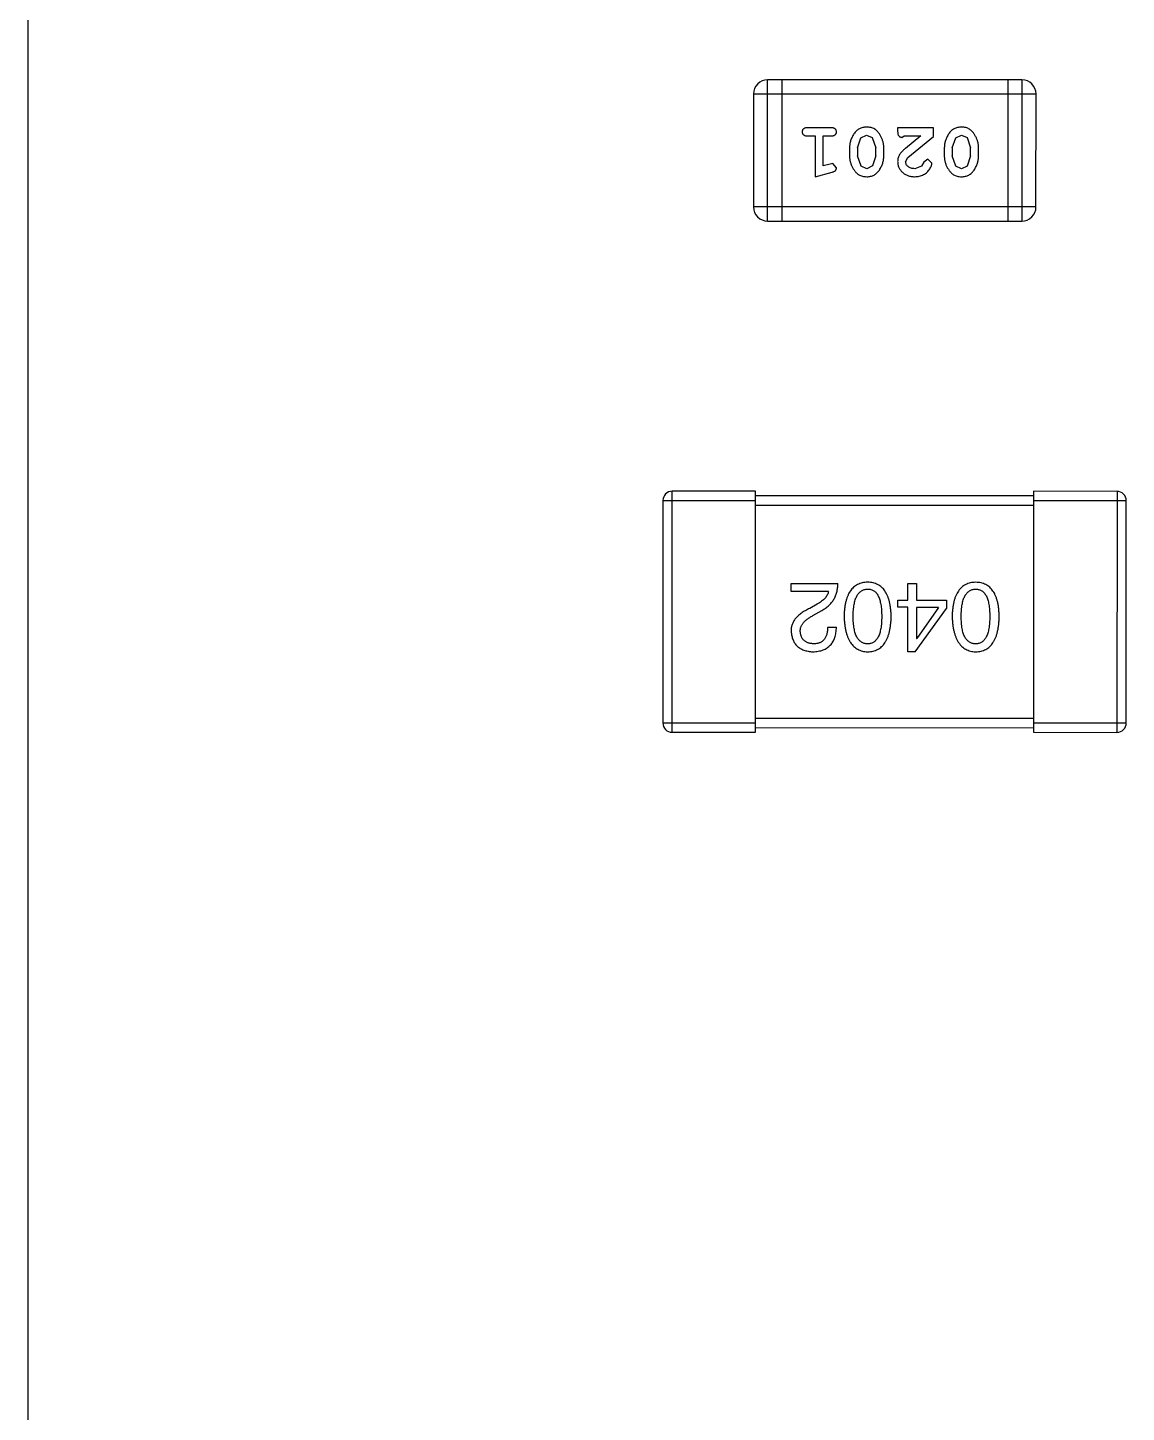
# Model space of a CAD drawing. Header units: inches. Extents: x -29 to 164, y -51 to 83.
# Drawn here: x 113.505 to 115.876, y -3.839 to -0.852 of the extents above; entities that cross this region are included whole.
import ezdxf

# ---------------------------------------------------------------- set-up
doc = ezdxf.new("R2010")
doc.units = ezdxf.units.IN
doc.header["$LTSCALE"] = 1.21
doc.header["$MEASUREMENT"] = 0
doc.layers.get('0').update_dxf_attribs({"linetype": 'CONTINUOUS'})

msp = doc.modelspace()

# ---------------------------------------------------------------- linework, layer by layer
at = {"color": 7, "linetype": 'Continuous'}
for p, q in [((113.5046, 40.2831), (113.5046, -5.7169)), ((115.1015, -1.2687), (115.1016, -0.9639)), ((115.6502, -0.9641), (115.1016, -0.9639)), ((115.132, -0.9639), (115.132, -1.2687)), ((115.6197, -0.9641), (115.6197, -1.2689)), ((115.6502, -0.9641), (115.6501, -1.2689)), ((115.0711, -0.9944), (115.071, -1.2383)), ((115.0711, -0.9944), (115.6807, -0.9945)), ((115.6806, -1.2384), (115.6807, -0.9945)), ((115.239, -1.0676), (115.1871, -1.0676)), ((115.3821, -1.0676), (115.3821, -1.0755)), ((115.4592, -1.0677), (115.3821, -1.0676)), ((115.4592, -1.0865), (115.4592, -1.0677)), ((115.1871, -1.0849), (115.2044, -1.0849)), ((115.2044, -1.0849), (115.2044, -1.173)), ((115.2217, -1.1499), (115.2217, -1.0849)), ((115.2217, -1.0849), (115.239, -1.0849)), ((115.2956, -1.1109), (115.3029, -1.0892)), ((115.3029, -1.0892), (115.3152, -1.0834)), ((115.3152, -1.0834), (115.3273, -1.0886)), ((115.3273, -1.0886), (115.3349, -1.1109)), ((115.3908, -1.0881), (115.3963, -1.0849)), ((115.3963, -1.0849), (115.4325, -1.0849)), ((115.4325, -1.0849), (115.3989, -1.112)), ((115.4042, -1.1315), (115.4592, -1.0865)), ((115.5001, -1.111), (115.5074, -1.0892)), ((115.5074, -1.0892), (115.5197, -1.0834)), ((115.5197, -1.0834), (115.5318, -1.0887)), ((115.5318, -1.0887), (115.5395, -1.111)), ((115.2783, -1.1107), (115.2783, -1.1284)), ((115.2956, -1.1109), (115.2956, -1.1281)), ((115.3032, -1.1504), (115.2956, -1.1281)), ((115.3349, -1.1281), (115.3277, -1.1499)), ((115.3349, -1.1281), (115.3349, -1.1109)), ((115.3522, -1.1284), (115.3522, -1.1107)), ((115.3994, -1.1412), (115.4042, -1.1315)), ((115.4828, -1.1107), (115.4828, -1.1284)), ((115.5001, -1.111), (115.5001, -1.1282)), ((115.5077, -1.1505), (115.5001, -1.1282)), ((115.5395, -1.1282), (115.5322, -1.15)), ((115.5395, -1.1282), (115.5395, -1.111)), ((115.5568, -1.1285), (115.5568, -1.1107)), ((115.2044, -1.173), (115.2409, -1.1631)), ((115.2367, -1.1457), (115.2217, -1.1499)), ((115.2421, -1.1447), (115.2367, -1.1457)), ((115.25, -1.154), (115.2421, -1.1447)), ((115.3153, -1.1557), (115.3032, -1.1504)), ((115.3277, -1.1499), (115.3153, -1.1557)), ((115.4338, -1.1504), (115.4189, -1.1557)), ((115.4388, -1.1419), (115.4338, -1.1504)), ((115.4472, -1.1353), (115.4388, -1.1419)), ((115.4561, -1.1437), (115.4472, -1.1353)), ((115.5198, -1.1558), (115.5077, -1.1505)), ((115.5322, -1.15), (115.5198, -1.1558)), ((115.6806, -1.2384), (115.071, -1.2383)), ((115.1015, -1.2687), (115.6501, -1.2689)), ((114.8955, -2.3717), (114.8956, -1.8517)), ((115.0756, -1.8517), (114.8956, -1.8517)), ((115.0755, -2.3717), (115.0756, -1.8517)), ((115.6756, -1.8518), (115.6755, -2.3718)), ((115.8556, -1.8519), (115.6756, -1.8518)), ((115.8556, -1.8519), (115.8555, -2.3719)), ((114.8756, -1.8717), (114.8755, -2.3517)), ((114.8756, -1.8717), (115.0756, -1.8717)), ((115.6756, -1.8618), (115.0756, -1.8617)), ((115.0756, -1.8817), (115.6756, -1.8818)), ((115.6756, -1.8718), (115.8756, -1.8719)), ((115.8755, -2.3519), (115.8756, -1.8719)), ((115.1524, -2.0677), (115.1524, -2.0505)), ((115.1524, -2.0505), (115.2533, -2.0505)), ((115.4044, -2.0866), (115.4044, -2.0505)), ((115.4044, -2.0505), (115.4225, -2.0505)), ((115.4225, -2.0505), (115.4225, -2.0866)), ((115.2328, -2.0677), (115.1524, -2.0677)), ((115.3823, -2.1021), (115.3823, -2.0866)), ((115.3823, -2.0866), (115.4044, -2.0866)), ((115.4225, -2.0866), (115.4872, -2.0866)), ((115.4872, -2.0866), (115.4872, -2.1046)), ((115.2082, -2.0955), (115.1926, -2.1046)), ((115.1991, -2.1201), (115.2188, -2.1087)), ((115.4044, -2.1021), (115.3823, -2.1021)), ((115.4044, -2.1981), (115.4044, -2.1021)), ((115.42, -2.1981), (115.4872, -2.1046)), ((115.4225, -2.1022), (115.4225, -2.1694)), ((115.47, -2.1022), (115.4225, -2.1022)), ((115.47, -2.1022), (115.4233, -2.1694)), ((115.2311, -2.1447), (115.25, -2.1447)), ((115.4225, -2.1694), (115.4233, -2.1694)), ((115.42, -2.1981), (115.4044, -2.1981)), ((115.0755, -2.3517), (114.8755, -2.3517)), ((115.6755, -2.3418), (115.0755, -2.3417)), ((115.8755, -2.3519), (115.6755, -2.3518)), ((114.8955, -2.3717), (115.0755, -2.3717)), ((115.0755, -2.3617), (115.6755, -2.3618)), ((115.6755, -2.3718), (115.8555, -2.3719))]:
    msp.add_line(p, q, dxfattribs=at)
for centre, radius, start, end in [((115.1016, -0.9944), 0.0305, 89.988, 179.988), ((115.6502, -0.9945), 0.0305, 359.988, 89.988), ((115.1015, -1.2383), 0.0305, 179.988, 269.988), ((115.6501, -1.2384), 0.0305, 269.988, 359.988), ((114.8956, -1.8717), 0.02, 89.988, 179.988), ((115.8556, -1.8719), 0.02, 359.988, 89.988), ((114.8955, -2.3517), 0.02, 179.988, 269.988), ((115.8555, -2.3519), 0.02, 269.988, 359.988)]:
    msp.add_arc(centre, radius, start, end, dxfattribs=at)
for points, knots in [([(115.1871, -1.0676), (115.1862, -1.0676), (115.1845, -1.0677), (115.1822, -1.0681), (115.1802, -1.0688), (115.1787, -1.0699), (115.1775, -1.0712), (115.1767, -1.0728), (115.1762, -1.0744), (115.1761, -1.0756), (115.1761, -1.0762)], [0, 0, 0, 0, 0.169012, 0.317488, 0.445429, 0.560977, 0.67065, 0.776666, 0.88492, 1, 1, 1, 1]), ([(115.25, -1.0763), (115.25, -1.0756), (115.2499, -1.0745), (115.2494, -1.0728), (115.2486, -1.0713), (115.2474, -1.0699), (115.2459, -1.0689), (115.2439, -1.0681), (115.2416, -1.0677), (115.2399, -1.0676), (115.239, -1.0676)], [0, 0, 0, 0, 0.115051, 0.223278, 0.329269, 0.437893, 0.554681, 0.682591, 0.83103, 1, 1, 1, 1]), ([(115.3152, -1.066), (115.3138, -1.0661), (115.311, -1.0662), (115.3069, -1.0669), (115.303, -1.068), (115.2994, -1.0696), (115.2961, -1.0716), (115.2931, -1.0741), (115.2903, -1.0771), (115.2878, -1.0805), (115.2856, -1.0841), (115.2837, -1.0877), (115.282, -1.0914), (115.2807, -1.0952), (115.2796, -1.099), (115.2788, -1.1029), (115.2784, -1.1067), (115.2783, -1.1093), (115.2783, -1.1107)], [0, 0, 0, 0, 0.067217, 0.131051, 0.19272, 0.252824, 0.312745, 0.373449, 0.436041, 0.501494, 0.567761, 0.632087, 0.695096, 0.757109, 0.817993, 0.878657, 0.939311, 1, 1, 1, 1]), ([(115.3522, -1.1107), (115.3522, -1.1096), (115.3522, -1.1075), (115.3519, -1.1043), (115.3514, -1.1012), (115.3507, -1.0981), (115.3498, -1.095), (115.3487, -1.092), (115.3474, -1.0891), (115.346, -1.0862), (115.3444, -1.0835), (115.3428, -1.0809), (115.3411, -1.0786), (115.3395, -1.0765), (115.3378, -1.0746), (115.3361, -1.073), (115.3343, -1.0715), (115.332, -1.0699), (115.3288, -1.0683), (115.3246, -1.067), (115.32, -1.0662), (115.3169, -1.0661), (115.3152, -1.066)], [0, 0, 0, 0, 0.049886, 0.09882, 0.148132, 0.19689, 0.246038, 0.295176, 0.345305, 0.395692, 0.445312, 0.491875, 0.535813, 0.577009, 0.616081, 0.652689, 0.687585, 0.720206, 0.785062, 0.85223, 0.923759, 1, 1, 1, 1]), ([(115.5197, -1.0661), (115.5183, -1.0661), (115.5155, -1.0662), (115.5114, -1.0669), (115.5075, -1.068), (115.504, -1.0696), (115.5006, -1.0716), (115.4976, -1.0742), (115.4948, -1.0771), (115.4923, -1.0805), (115.4901, -1.0841), (115.4882, -1.0878), (115.4865, -1.0915), (115.4852, -1.0952), (115.4841, -1.0991), (115.4834, -1.1029), (115.4829, -1.1068), (115.4829, -1.1094), (115.4828, -1.1107)], [0, 0, 0, 0, 0.067217, 0.131051, 0.19272, 0.252824, 0.312745, 0.373449, 0.436041, 0.501494, 0.567761, 0.632087, 0.695096, 0.757109, 0.817993, 0.878657, 0.939311, 1, 1, 1, 1]), ([(115.5568, -1.1107), (115.5567, -1.1096), (115.5567, -1.1075), (115.5564, -1.1043), (115.5559, -1.1012), (115.5552, -1.0981), (115.5543, -1.0951), (115.5532, -1.0921), (115.552, -1.0891), (115.5505, -1.0862), (115.5489, -1.0835), (115.5473, -1.081), (115.5456, -1.0786), (115.544, -1.0765), (115.5423, -1.0747), (115.5406, -1.073), (115.5389, -1.0716), (115.5365, -1.07), (115.5333, -1.0684), (115.5291, -1.0671), (115.5246, -1.0662), (115.5214, -1.0661), (115.5197, -1.0661)], [0, 0, 0, 0, 0.049886, 0.09882, 0.148132, 0.19689, 0.246038, 0.295176, 0.345305, 0.395692, 0.445312, 0.491875, 0.535813, 0.577009, 0.616081, 0.652689, 0.687585, 0.720206, 0.785062, 0.85223, 0.923759, 1, 1, 1, 1]), ([(115.1761, -1.0762), (115.1761, -1.0769), (115.1762, -1.078), (115.1767, -1.0797), (115.1775, -1.0812), (115.1787, -1.0825), (115.1802, -1.0836), (115.1822, -1.0844), (115.1845, -1.0848), (115.1862, -1.0849), (115.1871, -1.0849)], [0, 0, 0, 0, 0.11517, 0.223509, 0.328254, 0.438012, 0.553651, 0.682263, 0.830856, 1, 1, 1, 1]), ([(115.239, -1.0849), (115.2399, -1.0849), (115.2416, -1.0848), (115.2439, -1.0844), (115.2458, -1.0836), (115.2474, -1.0826), (115.2486, -1.0812), (115.2494, -1.0797), (115.2499, -1.0781), (115.25, -1.0769), (115.25, -1.0763)], [0, 0, 0, 0, 0.169102, 0.317658, 0.446239, 0.563118, 0.671828, 0.776546, 0.884858, 1, 1, 1, 1]), ([(115.3821, -1.0755), (115.3822, -1.0766), (115.3822, -1.0785), (115.3827, -1.0812), (115.3833, -1.0835), (115.3844, -1.0852), (115.3857, -1.0865), (115.3872, -1.0874), (115.3889, -1.088), (115.3902, -1.0881), (115.3908, -1.0881)], [0, 0, 0, 0, 0.1844, 0.34094, 0.473574, 0.586824, 0.690029, 0.789175, 0.890445, 1, 1, 1, 1]), ([(115.2783, -1.1284), (115.2783, -1.1295), (115.2784, -1.1316), (115.2787, -1.1348), (115.2792, -1.1379), (115.2799, -1.141), (115.2808, -1.1441), (115.2819, -1.1471), (115.2832, -1.1501), (115.2847, -1.153), (115.2863, -1.1557), (115.2879, -1.1582), (115.2896, -1.1606), (115.2912, -1.1627), (115.293, -1.1645), (115.2947, -1.1662), (115.2964, -1.1676), (115.2988, -1.1692), (115.3019, -1.1708), (115.3061, -1.1721), (115.3106, -1.1729), (115.3138, -1.173), (115.3154, -1.173)], [0, 0, 0, 0, 0.049855, 0.099516, 0.148482, 0.19758, 0.246804, 0.296268, 0.346517, 0.397047, 0.446826, 0.49336, 0.537801, 0.579207, 0.617974, 0.654833, 0.689171, 0.722088, 0.786392, 0.853518, 0.924186, 1, 1, 1, 1]), ([(115.3154, -1.173), (115.3169, -1.173), (115.3197, -1.1729), (115.3238, -1.1722), (115.3276, -1.1711), (115.3312, -1.1695), (115.3345, -1.1674), (115.3375, -1.1649), (115.3403, -1.162), (115.3428, -1.1586), (115.345, -1.155), (115.3469, -1.1513), (115.3486, -1.1476), (115.3499, -1.1438), (115.351, -1.14), (115.3517, -1.1362), (115.3522, -1.1323), (115.3522, -1.1297), (115.3522, -1.1284)], [0, 0, 0, 0, 0.06692, 0.130834, 0.19258, 0.252759, 0.312631, 0.373411, 0.436359, 0.501894, 0.568244, 0.632472, 0.69556, 0.757163, 0.818592, 0.878885, 0.939235, 1, 1, 1, 1]), ([(115.3989, -1.112), (115.398, -1.1128), (115.3963, -1.1142), (115.394, -1.1165), (115.3918, -1.1186), (115.39, -1.1206), (115.3884, -1.1224), (115.387, -1.1242), (115.3859, -1.1258), (115.3848, -1.1279), (115.3837, -1.1304), (115.3828, -1.1336), (115.3822, -1.1369), (115.3822, -1.1391), (115.3821, -1.1403)], [0, 0, 0, 0, 0.103002, 0.197728, 0.285279, 0.365235, 0.437224, 0.502446, 0.560545, 0.611446, 0.707576, 0.80349, 0.900532, 1, 1, 1, 1]), ([(115.4828, -1.1284), (115.4828, -1.1295), (115.4829, -1.1317), (115.4832, -1.1349), (115.4837, -1.138), (115.4844, -1.1411), (115.4853, -1.1441), (115.4864, -1.1472), (115.4877, -1.1501), (115.4892, -1.153), (115.4908, -1.1557), (115.4924, -1.1583), (115.4941, -1.1606), (115.4958, -1.1627), (115.4975, -1.1646), (115.4992, -1.1662), (115.5009, -1.1676), (115.5033, -1.1692), (115.5064, -1.1708), (115.5106, -1.1721), (115.5152, -1.1729), (115.5183, -1.173), (115.5199, -1.1731)], [0, 0, 0, 0, 0.049855, 0.099516, 0.148482, 0.19758, 0.246804, 0.296268, 0.346517, 0.397047, 0.446826, 0.49336, 0.537801, 0.579207, 0.617974, 0.654833, 0.689171, 0.722088, 0.786392, 0.853518, 0.924186, 1, 1, 1, 1]), ([(115.5199, -1.1731), (115.5214, -1.173), (115.5242, -1.173), (115.5283, -1.1722), (115.5321, -1.1711), (115.5357, -1.1695), (115.539, -1.1675), (115.542, -1.165), (115.5448, -1.162), (115.5473, -1.1586), (115.5495, -1.155), (115.5514, -1.1513), (115.5531, -1.1476), (115.5544, -1.1439), (115.5555, -1.1401), (115.5562, -1.1362), (115.5567, -1.1324), (115.5567, -1.1298), (115.5568, -1.1285)], [0, 0, 0, 0, 0.06692, 0.130834, 0.19258, 0.252759, 0.312631, 0.373411, 0.436359, 0.501894, 0.568244, 0.632472, 0.69556, 0.757163, 0.818592, 0.878885, 0.939235, 1, 1, 1, 1]), ([(115.2409, -1.1631), (115.2418, -1.1629), (115.2433, -1.1624), (115.2454, -1.1615), (115.2471, -1.1606), (115.2483, -1.1596), (115.2491, -1.1584), (115.2496, -1.1571), (115.2499, -1.1556), (115.25, -1.1545), (115.25, -1.154)], [0, 0, 0, 0, 0.187321, 0.344927, 0.475328, 0.579604, 0.674244, 0.773631, 0.882025, 1, 1, 1, 1]), ([(115.3821, -1.1403), (115.3822, -1.1414), (115.3822, -1.1436), (115.3827, -1.1468), (115.3835, -1.1499), (115.3847, -1.1529), (115.3861, -1.1558), (115.3879, -1.1585), (115.39, -1.1611), (115.3924, -1.1635), (115.395, -1.1657), (115.3979, -1.1677), (115.4009, -1.1694), (115.4042, -1.1707), (115.4076, -1.1717), (115.4111, -1.1725), (115.4149, -1.173), (115.4175, -1.173), (115.4188, -1.173)], [0, 0, 0, 0, 0.060981, 0.120256, 0.178148, 0.236115, 0.293993, 0.352864, 0.413358, 0.476056, 0.539296, 0.602396, 0.665116, 0.728325, 0.792919, 0.859317, 0.928302, 1, 1, 1, 1]), ([(115.4189, -1.1557), (115.4175, -1.1557), (115.4148, -1.1556), (115.411, -1.1548), (115.4076, -1.1534), (115.4048, -1.1515), (115.4024, -1.1492), (115.4007, -1.1467), (115.3996, -1.144), (115.3995, -1.1421), (115.3994, -1.1412)], [0, 0, 0, 0, 0.156344, 0.299348, 0.4327, 0.561, 0.682299, 0.791883, 0.89611, 1, 1, 1, 1]), ([(115.4188, -1.173), (115.4205, -1.173), (115.4239, -1.1729), (115.4288, -1.172), (115.4335, -1.1706), (115.438, -1.1686), (115.4422, -1.1662), (115.4458, -1.1633), (115.449, -1.1601), (115.4515, -1.1565), (115.4535, -1.1529), (115.4549, -1.1496), (115.4559, -1.1466), (115.456, -1.1446), (115.4561, -1.1437)], [0, 0, 0, 0, 0.098286, 0.193983, 0.289056, 0.384352, 0.477435, 0.566197, 0.652355, 0.737986, 0.818188, 0.887401, 0.94802, 1, 1, 1, 1]), ([(115.2188, -2.1087), (115.2202, -2.1079), (115.2229, -2.1064), (115.2267, -2.1039), (115.2303, -2.1012), (115.2336, -2.0983), (115.2367, -2.0953), (115.2394, -2.0921), (115.242, -2.0887), (115.2443, -2.0851), (115.2463, -2.0814), (115.2481, -2.0775), (115.2496, -2.0734), (115.2508, -2.0692), (115.2519, -2.0647), (115.2526, -2.0601), (115.2531, -2.0554), (115.2532, -2.0521), (115.2533, -2.0505)], [0, 0, 0, 0, 0.065828, 0.130094, 0.192451, 0.254037, 0.313974, 0.373757, 0.433048, 0.492243, 0.551902, 0.611758, 0.672678, 0.734814, 0.798569, 0.863693, 0.930488, 1, 1, 1, 1]), ([(115.3174, -2.048), (115.3154, -2.0481), (115.3115, -2.0483), (115.3059, -2.0492), (115.3006, -2.0508), (115.2957, -2.0528), (115.2912, -2.0555), (115.2871, -2.0587), (115.2833, -2.0625), (115.2799, -2.0669), (115.2769, -2.0718), (115.2743, -2.0773), (115.2721, -2.0833), (115.2702, -2.0899), (115.2687, -2.0971), (115.2676, -2.1048), (115.2668, -2.1131), (115.2666, -2.1188), (115.2665, -2.1218)], [0, 0, 0, 0, 0.059134, 0.115603, 0.169236, 0.221572, 0.273254, 0.32474, 0.377319, 0.431815, 0.488555, 0.548609, 0.612242, 0.680182, 0.75251, 0.829782, 0.91231, 1, 1, 1, 1]), ([(115.3682, -2.1218), (115.3681, -2.1189), (115.3679, -2.1131), (115.3671, -2.1049), (115.366, -2.0971), (115.3645, -2.09), (115.3626, -2.0834), (115.3604, -2.0773), (115.3578, -2.0718), (115.3548, -2.0669), (115.3514, -2.0625), (115.3477, -2.0587), (115.3435, -2.0555), (115.339, -2.0528), (115.3341, -2.0508), (115.3289, -2.0492), (115.3232, -2.0483), (115.3194, -2.0481), (115.3174, -2.048)], [0, 0, 0, 0, 0.087693, 0.170223, 0.247496, 0.319826, 0.387768, 0.451403, 0.511459, 0.568358, 0.622671, 0.675251, 0.726739, 0.778422, 0.830759, 0.884394, 0.940865, 1, 1, 1, 1]), ([(115.5505, -2.0481), (115.5485, -2.0482), (115.5447, -2.0483), (115.539, -2.0493), (115.5338, -2.0508), (115.5289, -2.0529), (115.5244, -2.0555), (115.5202, -2.0588), (115.5165, -2.0626), (115.5131, -2.0669), (115.5101, -2.0719), (115.5075, -2.0774), (115.5052, -2.0834), (115.5034, -2.09), (115.5019, -2.0972), (115.5008, -2.1049), (115.5, -2.1132), (115.4998, -2.1189), (115.4997, -2.1218)], [0, 0, 0, 0, 0.059134, 0.115603, 0.169236, 0.221572, 0.273254, 0.32474, 0.377319, 0.431815, 0.488555, 0.548609, 0.612242, 0.680182, 0.75251, 0.829782, 0.91231, 1, 1, 1, 1]), ([(115.6013, -2.1219), (115.6012, -2.1189), (115.601, -2.1132), (115.6003, -2.1049), (115.5992, -2.0972), (115.5977, -2.09), (115.5958, -2.0834), (115.5935, -2.0774), (115.591, -2.0719), (115.5879, -2.067), (115.5846, -2.0626), (115.5808, -2.0588), (115.5767, -2.0555), (115.5722, -2.0529), (115.5673, -2.0508), (115.562, -2.0493), (115.5564, -2.0484), (115.5525, -2.0482), (115.5505, -2.0481)], [0, 0, 0, 0, 0.087693, 0.170223, 0.247496, 0.319826, 0.387768, 0.451403, 0.511459, 0.568358, 0.622671, 0.675251, 0.726739, 0.778422, 0.830759, 0.884394, 0.940865, 1, 1, 1, 1]), ([(115.2328, -2.0677), (115.2325, -2.069), (115.232, -2.0716), (115.2304, -2.0754), (115.2282, -2.079), (115.2254, -2.0826), (115.222, -2.086), (115.2179, -2.0893), (115.2133, -2.0926), (115.2099, -2.0945), (115.2082, -2.0955)], [0, 0, 0, 0, 0.103034, 0.208166, 0.318255, 0.434664, 0.559728, 0.695394, 0.841708, 1, 1, 1, 1]), ([(115.2862, -2.1218), (115.2862, -2.1194), (115.2863, -2.1149), (115.2866, -2.1083), (115.2872, -2.1021), (115.2881, -2.0964), (115.2892, -2.0911), (115.2905, -2.0863), (115.2921, -2.0819), (115.2939, -2.078), (115.296, -2.0745), (115.2983, -2.0715), (115.3009, -2.0688), (115.3037, -2.0667), (115.3068, -2.065), (115.3101, -2.0638), (115.3137, -2.063), (115.3161, -2.0629), (115.3174, -2.0628)], [0, 0, 0, 0, 0.094834, 0.184067, 0.267029, 0.344713, 0.417334, 0.484367, 0.546941, 0.604717, 0.65953, 0.710539, 0.759381, 0.806382, 0.853027, 0.900623, 0.949121, 1, 1, 1, 1]), ([(115.3174, -2.0628), (115.3186, -2.0628), (115.321, -2.0629), (115.3245, -2.0636), (115.3277, -2.0648), (115.3307, -2.0664), (115.3335, -2.0685), (115.336, -2.0711), (115.3382, -2.0741), (115.3402, -2.0776), (115.342, -2.0815), (115.3436, -2.0859), (115.3448, -2.0908), (115.3459, -2.0961), (115.3467, -2.1019), (115.3473, -2.1081), (115.3476, -2.1148), (115.3477, -2.1194), (115.3477, -2.1218)], [0, 0, 0, 0, 0.049766, 0.097012, 0.143225, 0.188786, 0.235079, 0.282962, 0.333687, 0.387747, 0.445963, 0.508657, 0.576545, 0.649868, 0.72822, 0.812712, 0.903543, 1, 1, 1, 1]), ([(115.5194, -2.1218), (115.5194, -2.1195), (115.5194, -2.1149), (115.5198, -2.1083), (115.5204, -2.1022), (115.5212, -2.0965), (115.5223, -2.0912), (115.5237, -2.0864), (115.5252, -2.082), (115.527, -2.078), (115.5291, -2.0746), (115.5315, -2.0715), (115.534, -2.0689), (115.5368, -2.0668), (115.5399, -2.0651), (115.5432, -2.0638), (115.5468, -2.0631), (115.5493, -2.0629), (115.5505, -2.0628)], [0, 0, 0, 0, 0.094834, 0.184067, 0.267029, 0.344713, 0.417334, 0.484367, 0.546941, 0.604717, 0.65953, 0.710539, 0.759381, 0.806382, 0.853027, 0.900623, 0.949121, 1, 1, 1, 1]), ([(115.5505, -2.0628), (115.5518, -2.0629), (115.5541, -2.063), (115.5576, -2.0637), (115.5609, -2.0648), (115.5638, -2.0665), (115.5666, -2.0686), (115.5691, -2.0711), (115.5714, -2.0742), (115.5734, -2.0777), (115.5752, -2.0816), (115.5767, -2.086), (115.5779, -2.0909), (115.579, -2.0962), (115.5798, -2.1019), (115.5804, -2.1082), (115.5808, -2.1149), (115.5808, -2.1195), (115.5808, -2.1219)], [0, 0, 0, 0, 0.049766, 0.097012, 0.143225, 0.188786, 0.235079, 0.282962, 0.333687, 0.387747, 0.445963, 0.508657, 0.576545, 0.649868, 0.72822, 0.812712, 0.903543, 1, 1, 1, 1]), ([(115.1926, -2.1046), (115.1909, -2.1053), (115.1876, -2.1069), (115.1829, -2.1094), (115.1785, -2.112), (115.1744, -2.1146), (115.1707, -2.1174), (115.1673, -2.1202), (115.1643, -2.1232), (115.1617, -2.1262), (115.1593, -2.1293), (115.1573, -2.1326), (115.1556, -2.1359), (115.1542, -2.1393), (115.1533, -2.1428), (115.1526, -2.1463), (115.1523, -2.15), (115.1524, -2.1525), (115.1524, -2.1537)], [0, 0, 0, 0, 0.082731, 0.161257, 0.236138, 0.307554, 0.375712, 0.440848, 0.502916, 0.562567, 0.619798, 0.675716, 0.73039, 0.78386, 0.837315, 0.890547, 0.944917, 1, 1, 1, 1]), ([(115.1721, -2.1546), (115.172, -2.1537), (115.1719, -2.1521), (115.1721, -2.1497), (115.1725, -2.1474), (115.1731, -2.145), (115.174, -2.1427), (115.1751, -2.1405), (115.1764, -2.1382), (115.1781, -2.1361), (115.1798, -2.1339), (115.1819, -2.1318), (115.1842, -2.1298), (115.1867, -2.1278), (115.1895, -2.1258), (115.1925, -2.1238), (115.1957, -2.1219), (115.198, -2.1207), (115.1991, -2.1201)], [0, 0, 0, 0, 0.052237, 0.103888, 0.155485, 0.207395, 0.259864, 0.31356, 0.369176, 0.4266, 0.486836, 0.550048, 0.61567, 0.685271, 0.75824, 0.834614, 0.915635, 1, 1, 1, 1]), ([(115.1991, -2.198), (115.2012, -2.1979), (115.2051, -2.1977), (115.2108, -2.1969), (115.2161, -2.1958), (115.221, -2.1942), (115.2256, -2.1922), (115.2297, -2.1898), (115.2335, -2.1871), (115.2369, -2.1839), (115.2399, -2.1804), (115.2425, -2.1764), (115.2447, -2.1721), (115.2466, -2.1674), (115.248, -2.1623), (115.2491, -2.1568), (115.2497, -2.1509), (115.2499, -2.1468), (115.25, -2.1447)], [0, 0, 0, 0, 0.07282, 0.141057, 0.2062, 0.267672, 0.326735, 0.383519, 0.439188, 0.494454, 0.549628, 0.605958, 0.66397, 0.72402, 0.787502, 0.854127, 0.925065, 1, 1, 1, 1]), ([(115.2311, -2.1447), (115.2311, -2.1462), (115.231, -2.149), (115.2305, -2.1531), (115.2299, -2.1569), (115.229, -2.1605), (115.2279, -2.1637), (115.2267, -2.1667), (115.2251, -2.1694), (115.2234, -2.1718), (115.2214, -2.1739), (115.2192, -2.1758), (115.2168, -2.1773), (115.2142, -2.1786), (115.2113, -2.1796), (115.2083, -2.1803), (115.205, -2.1807), (115.2028, -2.1808), (115.2016, -2.1808)], [0, 0, 0, 0, 0.082594, 0.15978, 0.232961, 0.301462, 0.365595, 0.426678, 0.484662, 0.540809, 0.595146, 0.648401, 0.702272, 0.757102, 0.813447, 0.872233, 0.934055, 1, 1, 1, 1]), ([(115.2665, -2.1218), (115.2667, -2.1248), (115.2669, -2.1307), (115.2678, -2.1391), (115.269, -2.147), (115.2705, -2.1544), (115.2724, -2.1612), (115.2747, -2.1674), (115.2773, -2.173), (115.2803, -2.1781), (115.2837, -2.1826), (115.2874, -2.1866), (115.2915, -2.19), (115.296, -2.1928), (115.3008, -2.195), (115.306, -2.1966), (115.3116, -2.1977), (115.3154, -2.1979), (115.3173, -2.198)], [0, 0, 0, 0, 0.088475, 0.171606, 0.249595, 0.322626, 0.391327, 0.455765, 0.516374, 0.573675, 0.628522, 0.681161, 0.732559, 0.783563, 0.83504, 0.887639, 0.942585, 1, 1, 1, 1]), ([(115.3173, -2.1808), (115.3161, -2.1808), (115.3136, -2.1807), (115.3101, -2.18), (115.3067, -2.1788), (115.3037, -2.1772), (115.3009, -2.1751), (115.2983, -2.1725), (115.296, -2.1695), (115.2939, -2.166), (115.2921, -2.1621), (115.2905, -2.1577), (115.2892, -2.1528), (115.2881, -2.1475), (115.2872, -2.1417), (115.2866, -2.1355), (115.2863, -2.1288), (115.2862, -2.1242), (115.2862, -2.1218)], [0, 0, 0, 0, 0.050604, 0.098688, 0.145699, 0.191791, 0.238625, 0.286717, 0.337546, 0.391814, 0.449755, 0.512106, 0.579685, 0.652048, 0.730262, 0.814146, 0.904281, 1, 1, 1, 1]), ([(115.3477, -2.1218), (115.3477, -2.1242), (115.3476, -2.1288), (115.3472, -2.1355), (115.3467, -2.1417), (115.3459, -2.1475), (115.3448, -2.1528), (115.3435, -2.1577), (115.342, -2.1621), (115.3402, -2.166), (115.3382, -2.1695), (115.336, -2.1725), (115.3334, -2.1751), (115.3307, -2.1772), (115.3277, -2.1788), (115.3245, -2.18), (115.321, -2.1807), (115.3186, -2.1808), (115.3173, -2.1808)], [0, 0, 0, 0, 0.096452, 0.187278, 0.271765, 0.350519, 0.423437, 0.491321, 0.554011, 0.612224, 0.666281, 0.717003, 0.764884, 0.811423, 0.856783, 0.902993, 0.950236, 1, 1, 1, 1]), ([(115.3173, -2.198), (115.3193, -2.1979), (115.3232, -2.1978), (115.3289, -2.1968), (115.3341, -2.1952), (115.339, -2.1931), (115.3435, -2.1903), (115.3477, -2.187), (115.3514, -2.1831), (115.3548, -2.1785), (115.3578, -2.1735), (115.3604, -2.1678), (115.3626, -2.1615), (115.3645, -2.1547), (115.366, -2.1473), (115.3671, -2.1393), (115.3679, -2.1308), (115.3681, -2.1249), (115.3682, -2.1218)], [0, 0, 0, 0, 0.057911, 0.113262, 0.165956, 0.217443, 0.268511, 0.319665, 0.372, 0.426129, 0.483365, 0.543779, 0.607756, 0.676562, 0.749704, 0.827713, 0.911177, 1, 1, 1, 1]), ([(115.4997, -2.1218), (115.4998, -2.1249), (115.5001, -2.1307), (115.5009, -2.1392), (115.5021, -2.1471), (115.5037, -2.1544), (115.5056, -2.1612), (115.5078, -2.1674), (115.5105, -2.1731), (115.5135, -2.1782), (115.5169, -2.1827), (115.5206, -2.1867), (115.5247, -2.19), (115.5291, -2.1928), (115.534, -2.195), (115.5392, -2.1967), (115.5447, -2.1977), (115.5485, -2.198), (115.5505, -2.1981)], [0, 0, 0, 0, 0.088475, 0.171606, 0.249595, 0.322626, 0.391327, 0.455765, 0.516374, 0.573675, 0.628522, 0.681161, 0.732559, 0.783563, 0.83504, 0.887639, 0.942585, 1, 1, 1, 1]), ([(115.5505, -2.1809), (115.5492, -2.1808), (115.5468, -2.1807), (115.5432, -2.18), (115.5399, -2.1789), (115.5368, -2.1773), (115.534, -2.1751), (115.5314, -2.1726), (115.5291, -2.1695), (115.527, -2.1661), (115.5252, -2.1621), (115.5236, -2.1577), (115.5223, -2.1529), (115.5212, -2.1475), (115.5204, -2.1418), (115.5198, -2.1355), (115.5194, -2.1288), (115.5194, -2.1242), (115.5194, -2.1218)], [0, 0, 0, 0, 0.050604, 0.098688, 0.145699, 0.191791, 0.238625, 0.286717, 0.337546, 0.391814, 0.449755, 0.512106, 0.579685, 0.652048, 0.730262, 0.814146, 0.904281, 1, 1, 1, 1]), ([(115.5505, -2.1981), (115.5525, -2.198), (115.5564, -2.1978), (115.562, -2.1969), (115.5672, -2.1952), (115.5722, -2.1931), (115.5767, -2.1904), (115.5808, -2.187), (115.5846, -2.1831), (115.5879, -2.1786), (115.5909, -2.1735), (115.5935, -2.1678), (115.5958, -2.1616), (115.5976, -2.1548), (115.5992, -2.1474), (115.6003, -2.1394), (115.601, -2.1308), (115.6012, -2.1249), (115.6013, -2.1219)], [0, 0, 0, 0, 0.057911, 0.113262, 0.165956, 0.217443, 0.268511, 0.319665, 0.372, 0.426129, 0.483365, 0.543779, 0.607756, 0.676562, 0.749704, 0.827713, 0.911177, 1, 1, 1, 1]), ([(115.5808, -2.1219), (115.5808, -2.1242), (115.5808, -2.1289), (115.5804, -2.1355), (115.5798, -2.1418), (115.579, -2.1476), (115.5779, -2.1529), (115.5767, -2.1577), (115.5751, -2.1621), (115.5733, -2.1661), (115.5713, -2.1696), (115.5691, -2.1726), (115.5666, -2.1751), (115.5638, -2.1773), (115.5608, -2.1789), (115.5576, -2.18), (115.5541, -2.1807), (115.5517, -2.1808), (115.5505, -2.1809)], [0, 0, 0, 0, 0.096452, 0.187278, 0.271765, 0.350519, 0.423437, 0.491321, 0.554011, 0.612224, 0.666281, 0.717003, 0.764884, 0.811423, 0.856783, 0.902993, 0.950236, 1, 1, 1, 1]), ([(115.1524, -2.1537), (115.1526, -2.1554), (115.1528, -2.1587), (115.1536, -2.1635), (115.1547, -2.168), (115.1562, -2.1722), (115.158, -2.176), (115.16, -2.1796), (115.1625, -2.1828), (115.1653, -2.1858), (115.1684, -2.1884), (115.1718, -2.1907), (115.1756, -2.1927), (115.1796, -2.1944), (115.1841, -2.1958), (115.1888, -2.1969), (115.1938, -2.1976), (115.1973, -2.1979), (115.1991, -2.198)], [0, 0, 0, 0, 0.070688, 0.137741, 0.201612, 0.262778, 0.321223, 0.378455, 0.434411, 0.490146, 0.546362, 0.603392, 0.662208, 0.723401, 0.787372, 0.85442, 0.925153, 1, 1, 1, 1]), ([(115.2016, -2.1808), (115.2005, -2.1807), (115.1983, -2.1806), (115.1951, -2.1803), (115.1921, -2.1796), (115.1893, -2.1789), (115.1868, -2.1779), (115.1844, -2.1768), (115.1822, -2.1754), (115.1802, -2.1739), (115.1785, -2.1721), (115.1769, -2.1702), (115.1756, -2.168), (115.1745, -2.1657), (115.1736, -2.1632), (115.1728, -2.1605), (115.1723, -2.1576), (115.1722, -2.1556), (115.1721, -2.1546)], [0, 0, 0, 0, 0.076112, 0.148436, 0.216883, 0.281466, 0.34298, 0.402356, 0.459881, 0.51546, 0.571111, 0.62658, 0.683162, 0.741007, 0.801404, 0.863825, 0.930544, 1, 1, 1, 1])]:
    msp.add_open_spline(points, degree=3, knots=knots, dxfattribs=at)

doc.saveas('drawing.dxf')
